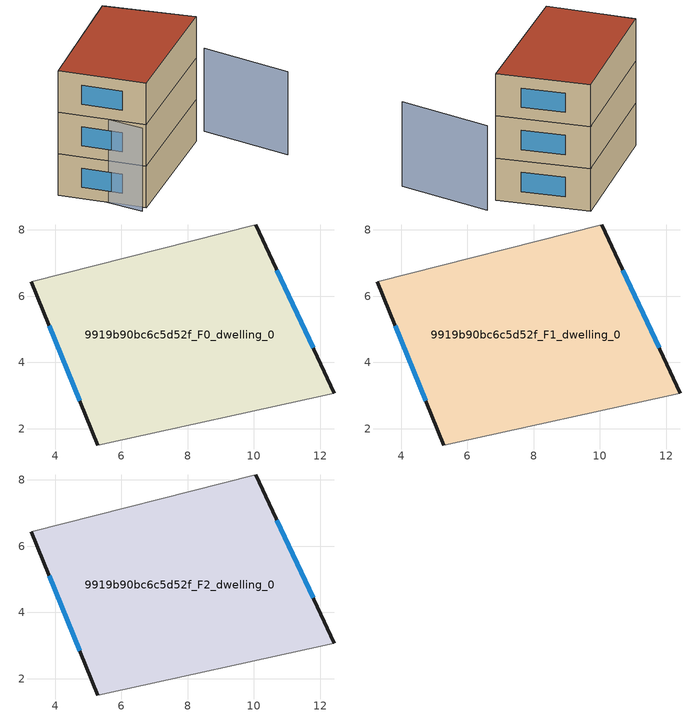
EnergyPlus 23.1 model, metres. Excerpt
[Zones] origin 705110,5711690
9919b90bc6c5d52f_F0_dwelling_0
 floor ground (EU_floor_Construction): 10.06,8.15 12.42,3.07 5.29,1.51 3.28,6.44 z0
 wall outside (EU_wall_Construction): 3.28,6.44 5.29,1.51 / 12.42,3.07 10.06,8.15 z0:3
 wall adiabatic (EU_wall_Construction): 10.06,8.15 3.28,6.44 / 5.29,1.51 12.42,3.07 z0:3
 window (EU_Window_Construction): 3.82,5.11 4.75,2.84 / 11.78,4.44 10.7,6.78 z0.81:2.19
9919b90bc6c5d52f_F1_dwelling_0
 floor to 9919b90bc6c5d52f_F0_dwelling_0 (EU_floor_Construction): 10.06,8.15 12.42,3.07 5.29,1.51 3.28,6.44 z3
 wall outside (EU_wall_Construction): 3.28,6.44 5.29,1.51 / 12.42,3.07 10.06,8.15 z3:6
 wall adiabatic (EU_wall_Construction): 10.06,8.15 3.28,6.44 / 5.29,1.51 12.42,3.07 z3:6
 window (EU_Window_Construction): 3.82,5.11 4.75,2.84 / 11.78,4.44 10.7,6.78 z3.81:5.19
9919b90bc6c5d52f_F2_dwelling_0
 floor to 9919b90bc6c5d52f_F1_dwelling_0 (EU_floor_Construction): 10.06,8.15 12.42,3.07 5.29,1.51 3.28,6.44 z6
 wall outside (EU_wall_Construction): 3.28,6.44 5.29,1.51 / 12.42,3.07 10.06,8.15 z6:9
 wall adiabatic (EU_wall_Construction): 10.06,8.15 3.28,6.44 / 5.29,1.51 12.42,3.07 z6:9
 window (EU_Window_Construction): 3.82,5.11 4.75,2.84 / 11.78,4.44 10.7,6.78 z6.81:8.19
 roof outside (EU_roof_Construction): 12.42,3.07 10.06,8.15 3.28,6.44 5.29,1.51 z9
shading: 13.49,3.26 14.47,-2.11 / 3.74,6.54 4.89,1.5 z0:6
[Building]
EU S2 Campaign: North Axis=0; Terrain=City; Solar Distribution=FullExterior
[Site:Location]
London: Latitude=51.5; Longitude=-0.5; Time Zone=0; Elevation=25
[SizingPeriod:WeatherFileDays]
AnnualSizingPeriod: Begin Month=1; Begin Day of Month=1; End Month=12; End Day of Month=31; Day of Week for Start Day=Monday; Use Weather File Daylight Saving Period=No; Use Weather File Rain and Snow Indicators=No
[MATERIAL]
EU_InternalMass_Material: Roughness=MediumRough; Thickness=0.1; Conductivity=1; Density=1800; Specific Heat=900; Thermal Absorptance=0.9; Solar Absorptance=0.7; Visible Absorptance=0.7
[MATERIAL:NOMASS] Roughness=MediumRough; Thermal Absorptance=0.9; Solar Absorptance=0.7; Visible Absorptance=0.7
Name | Thermal Resistance
EU_wall_NoMass | 0.555556
EU_roof_NoMass | 0.510204
EU_floor_NoMass | 1.68919
[WINDOWMATERIAL:SIMPLEGLAZINGSYSTEM]
EU_Window_SimpleGlazing: UFactor=3.96; Solar Heat Gain Coefficient=0.85; Visible Transmittance=0.85
[CONSTRUCTION]
EU_wall_Construction: EU_wall_NoMass
EU_roof_Construction: EU_roof_NoMass
EU_floor_Construction: EU_floor_NoMass
EU_Window_Construction: EU_Window_SimpleGlazing
EU_InternalMass_Construction: EU_InternalMass_Material
[ZONE] Type=1; Multiplier=1; Ceiling Height=autocalculate; Volume=115.165; Floor Area=autocalculate; Part of Total Floor Area=Yes
9919b90bc6c5d52f_F0_dwelling_0; 9919b90bc6c5d52f_F1_dwelling_0; 9919b90bc6c5d52f_F2_dwelling_0
[INTERNALMASS] Construction=EU_InternalMass_Construction; Surface Area=38.3882
Name | Zone or ZoneList
9919b90bc6c5d52f_F0_dwelling_0_EU_InternalMass | 9919b90bc6c5d52f_F0_dwelling_0
9919b90bc6c5d52f_F1_dwelling_0_EU_InternalMass | 9919b90bc6c5d52f_F1_dwelling_0
9919b90bc6c5d52f_F2_dwelling_0_EU_InternalMass | 9919b90bc6c5d52f_F2_dwelling_0
[OTHEREQUIPMENT] Fuel Type=Electricity; Design Level Calculation Method=Watts/Area; Power per Zone Floor Area=1; Fraction Latent=0; Fraction Radiant=0; Fraction Lost=0; Carbon Dioxide Generation Rate=0; EndUse Subcategory=EU_Step8_InternalGains
Name | Zone or ZoneList or Space or SpaceList | Schedule
EU_Step8_InternalGain_9919b90bc6c5d52f_F0_dwelling_0_f000 | 9919b90bc6c5d52f_F0_dwelling_0 | EU_Step8_GainSchedule_9919b90bc6c5d52f_F0_dwelling_0_f000
EU_Step8_InternalGain_9919b90bc6c5d52f_F1_dwelling_0_f000 | 9919b90bc6c5d52f_F1_dwelling_0 | EU_Step8_GainSchedule_9919b90bc6c5d52f_F1_dwelling_0_f000
EU_Step8_InternalGain_9919b90bc6c5d52f_F2_dwelling_0_f000 | 9919b90bc6c5d52f_F2_dwelling_0 | EU_Step8_GainSchedule_9919b90bc6c5d52f_F2_dwelling_0_f000
[ZONEVENTILATION:DESIGNFLOWRATE] Schedule=EU_AlwaysOn; Design Flow Rate Calculation Method=AirChanges/Hour; Air Changes per Hour=0.48; Ventilation Type=Natural; Fan Pressure Rise=0; Fan Total Efficiency=1; Constant Term Coefficient=1; Temperature Term Coefficient=0; Velocity Term Coefficient=0; Velocity Squared Term Coefficient=0; Minimum Indoor Temperature=-100; Maximum Indoor Temperature=100; Delta Temperature=-100; Minimum Outdoor Temperature=-100; Maximum Outdoor Temperature=100; Maximum Wind Speed=40
Name | Zone or ZoneList or Space or SpaceList
EU_ConstantAir_9919b90bc6c5d52f_F0_dwelling_0 | 9919b90bc6c5d52f_F0_dwelling_0
EU_ConstantAir_9919b90bc6c5d52f_F1_dwelling_0 | 9919b90bc6c5d52f_F1_dwelling_0
EU_ConstantAir_9919b90bc6c5d52f_F2_dwelling_0 | 9919b90bc6c5d52f_F2_dwelling_0
[HVACTEMPLATE:THERMOSTAT] Constant Heating Setpoint=20; Constant Cooling Setpoint=50
EU_HeatOnly_9919b90bc6c5d52f_F0_dwelling_0; EU_HeatOnly_9919b90bc6c5d52f_F1_dwelling_0; EU_HeatOnly_9919b90bc6c5d52f_F2_dwelling_0
[HVACTEMPLATE:ZONE:IDEALLOADSAIRSYSTEM] System Availability Schedule=EU_AlwaysOn; Maximum Heating Supply Air Temperature=50; Minimum Cooling Supply Air Temperature=13; Maximum Heating Supply Air Humidity Ratio=0.0156; Minimum Cooling Supply Air Humidity Ratio=0.0077; Heating Limit=NoLimit; Cooling Limit=NoLimit; Heating Availability Schedule=EU_AlwaysOn; Cooling Availability Schedule=EU_CoolingOff; Dehumidification Control Type=ConstantSensibleHeatRatio; Cooling Sensible Heat Ratio=0.7; Dehumidification Setpoint=60; Humidification Control Type=None; Humidification Setpoint=30; Outdoor Air Method=None; Outdoor Air Flow Rate per Person=0.00944; Outdoor Air Flow Rate per Zone Floor Area=0; Outdoor Air Flow Rate per Zone=0; Demand Controlled Ventilation Type=None; Outdoor Air Economizer Type=NoEconomizer; Heat Recovery Type=None; Sensible Heat Recovery Effectiveness=0.7; Latent Heat Recovery Effectiveness=0.65
Name | Template Thermostat
9919b90bc6c5d52f_F0_dwelling_0 | EU_HeatOnly_9919b90bc6c5d52f_F0_dwelling_0
9919b90bc6c5d52f_F1_dwelling_0 | EU_HeatOnly_9919b90bc6c5d52f_F1_dwelling_0
9919b90bc6c5d52f_F2_dwelling_0 | EU_HeatOnly_9919b90bc6c5d52f_F2_dwelling_0
[SIZING:ZONE] Zone Cooling Design Supply Air Temperature Input Method=SupplyAirTemperature; Zone Cooling Design Supply Air Temperature=13; Zone Heating Design Supply Air Temperature Input Method=SupplyAirTemperature; Zone Heating Design Supply Air Temperature=50; Zone Cooling Design Supply Air Humidity Ratio=0.008; Zone Heating Design Supply Air Humidity Ratio=0.008; Cooling Design Air Flow Method=DesignDay; Cooling Design Air Flow Rate=0; Cooling Minimum Air Flow per Zone Floor Area=0.000762; Cooling Minimum Air Flow=0; Cooling Minimum Air Flow Fraction=0.2; Heating Design Air Flow Method=DesignDay; Heating Design Air Flow Rate=0; Heating Maximum Air Flow per Zone Floor Area=0.002032; Heating Maximum Air Flow=0.141576; Heating Maximum Air Flow Fraction=0.3; Account for Dedicated Outdoor Air System=No; Dedicated Outdoor Air System Control Strategy=NeutralSupplyAir; Dedicated Outdoor Air Low Setpoint Temperature for Design=autosize; Dedicated Outdoor Air High Setpoint Temperature for Design=autosize; Zone Load Sizing Method=Sensible Load Only No Latent Load; Zone Latent Cooling Design Supply Air Humidity Ratio Input Method=HumidityRatioDifference; Zone Cooling Design Supply Air Humidity Ratio Difference=0.005; Zone Latent Heating Design Supply Air Humidity Ratio Input Method=HumidityRatioDifference; Zone Humidification Design Supply Air Humidity Ratio Difference=0.005
9919b90bc6c5d52f_F0_dwelling_0; 9919b90bc6c5d52f_F1_dwelling_0; 9919b90bc6c5d52f_F2_dwelling_0
[SCHEDULE:CONSTANT]
Name | Hourly Value
EU_AlwaysOn | 1
EU_CoolingOff | 0
[SCHEDULE:FILE] Column Number=1; Rows to Skip at Top=0; Number of Hours of Data=8760; Column Separator=Comma; Interpolate to Timestep=No; Minutes per Item=60; Adjust Schedule for Daylight Savings=Yes
Name | File
EU_Step8_GainSchedule_9919b90bc6c5d52f_F0_dwelling_0_f000 | ../../schedules/9919b90bc6c5d52f/9919b90bc6c5d52f_F0_dwelling_0_f000_gain.csv
EU_Step8_GainSchedule_9919b90bc6c5d52f_F1_dwelling_0_f000 | ../../schedules/9919b90bc6c5d52f/9919b90bc6c5d52f_F1_dwelling_0_f000_gain.csv
EU_Step8_GainSchedule_9919b90bc6c5d52f_F2_dwelling_0_f000 | ../../schedules/9919b90bc6c5d52f/9919b90bc6c5d52f_F2_dwelling_0_f000_gain.csv
